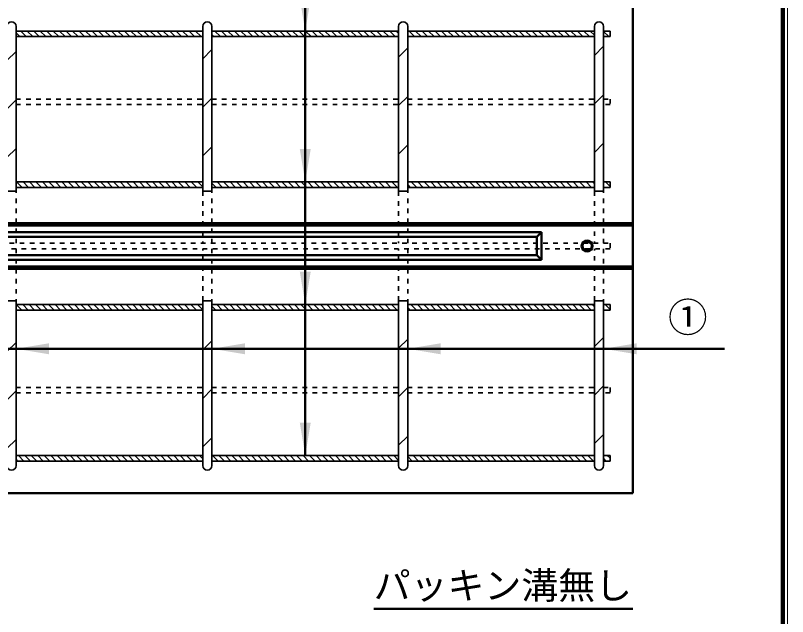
# Model space of a CAD drawing. Units: millimetres, scale not verified. Extents: x 100 to 4105, y 100 to 2870.
# Drawn here: x 3261 to 4105, y 1874 to 2531 of the extents above; entities that cross this region are included whole.
import ezdxf
from ezdxf.enums import TextEntityAlignment as Align

# ---------------------------------------------------------------- set-up
doc = ezdxf.new("R2010")
doc.units = ezdxf.units.MM
doc.header["$LTSCALE"] = 5
doc.linetypes.add('USER1', pattern=[2.2, 1, -1.2])
doc.layers.add('V-nasSTD', color=7, linetype='Continuous', lineweight=35)
doc.styles.add('ＭＳ ゴシック', font='')
doc.styles.get('ＭＳ ゴシック').set_extended_font_data('MS Gothic')

msp = doc.modelspace()

# ---------------------------------------------------------------- hatches: boundary and pattern name
at = {"layer": 'V-nasSTD'}
for points in [[(3584, 2549.887), (3578, 2513.887), (3572, 2549.887)], [(3584, 2384.887), (3578, 2348.887), (3572, 2384.887)], [(3584, 2250.887), (3578, 2214.887), (3572, 2250.887)], [(3298, 2172.565), (3262, 2166.565), (3298, 2160.565)], [(3512, 2172.565), (3476, 2166.565), (3512, 2160.565)], [(3726, 2172.565), (3690, 2166.565), (3726, 2160.565)], [(3940, 2172.565), (3904, 2166.565), (3940, 2160.565)], [(3584, 2085.887), (3578, 2049.887), (3572, 2085.887)]]:
    msp.add_hatch(color=256, dxfattribs=at).paths.add_polyline_path(points)

# ---------------------------------------------------------------- linework, layer by layer
at = {"layer": 'V-nasSTD', "lineweight": 100}
msp.add_line((4100, 105), (4100, 2865), dxfattribs=at)
at = {"layer": 'V-nasSTD', "lineweight": 50}
for p, q in [((3578, 2587.887), (3578, 2049.887)), ((3936, 2008.887), (3936, 2548.887)), ((3936, 2303.887), (1936, 2303.887)), ((3936, 2301.387), (1936, 2301.387)), ((3836, 2293.887), (3036, 2293.887)), ((3831, 2288.887), (3041, 2288.887)), ((3831, 2288.887), (3836, 2293.887)), ((3831, 2288.887), (3831, 2268.887)), ((3836, 2293.887), (3836, 2263.887)), ((3836, 2263.887), (3036, 2263.887)), ((3831, 2268.887), (3041, 2268.887)), ((3831, 2268.887), (3836, 2263.887)), ((3936, 2256.387), (1936, 2256.387)), ((3936, 2253.887), (1936, 2253.887)), ((2936, 2166.565), (4036, 2166.565)), ((1936, 2008.887), (3936, 2008.887)), ((3652.792, 1882.327), (3936, 1882.327))]:
    msp.add_line(p, q, dxfattribs=at)
at = {"layer": 'V-nasSTD'}
for p, q in [((3262, 2518.887), (3262, 2338.887)), ((3466, 2518.887), (3466, 2338.887)), ((3476, 2518.887), (3476, 2338.887)), ((3680, 2518.887), (3680, 2338.887)), ((3690, 2518.887), (3690, 2338.887)), ((3894, 2518.887), (3894, 2338.887)), ((3904, 2518.887), (3904, 2338.887)), ((3262, 2513.887), (3466, 2513.887)), ((3262, 2512.042), (3266.155, 2507.887)), ((3262, 2507.887), (3466, 2507.887)), ((3267.226, 2513.887), (3273.226, 2507.887)), ((3274.298, 2513.887), (3280.298, 2507.887)), ((3281.369, 2513.887), (3287.369, 2507.887)), ((3288.44, 2513.887), (3294.44, 2507.887)), ((3295.511, 2513.887), (3301.511, 2507.887)), ((3302.582, 2513.887), (3308.582, 2507.887)), ((3309.653, 2513.887), (3315.653, 2507.887)), ((3316.724, 2513.887), (3322.724, 2507.887)), ((3323.795, 2513.887), (3329.795, 2507.887)), ((3330.866, 2513.887), (3336.866, 2507.887)), ((3337.937, 2513.887), (3343.937, 2507.887)), ((3345.008, 2513.887), (3351.008, 2507.887)), ((3352.079, 2513.887), (3358.079, 2507.887)), ((3359.15, 2513.887), (3365.15, 2507.887)), ((3366.221, 2513.887), (3372.221, 2507.887)), ((3373.292, 2513.887), (3379.292, 2507.887)), ((3380.364, 2513.887), (3386.364, 2507.887)), ((3387.435, 2513.887), (3393.435, 2507.887)), ((3394.506, 2513.887), (3400.506, 2507.887)), ((3401.577, 2513.887), (3407.577, 2507.887)), ((3408.648, 2513.887), (3414.648, 2507.887)), ((3415.719, 2513.887), (3421.719, 2507.887)), ((3422.79, 2513.887), (3428.79, 2507.887)), ((3429.861, 2513.887), (3435.861, 2507.887)), ((3436.932, 2513.887), (3442.932, 2507.887)), ((3444.003, 2513.887), (3450.003, 2507.887)), ((3451.074, 2513.887), (3457.074, 2507.887)), ((3458.145, 2513.887), (3464.145, 2507.887)), ((3465.216, 2513.887), (3466, 2513.103)), ((3476, 2513.887), (3680, 2513.887)), ((3476, 2510.174), (3478.287, 2507.887)), ((3476, 2507.887), (3680, 2507.887)), ((3479.358, 2513.887), (3485.358, 2507.887)), ((3486.43, 2513.887), (3492.43, 2507.887)), ((3493.501, 2513.887), (3499.501, 2507.887)), ((3500.572, 2513.887), (3506.572, 2507.887)), ((3507.643, 2513.887), (3513.643, 2507.887)), ((3514.714, 2513.887), (3520.714, 2507.887)), ((3521.785, 2513.887), (3527.785, 2507.887)), ((3528.856, 2513.887), (3534.856, 2507.887)), ((3535.927, 2513.887), (3541.927, 2507.887)), ((3542.998, 2513.887), (3548.998, 2507.887)), ((3550.069, 2513.887), (3556.069, 2507.887)), ((3557.14, 2513.887), (3563.14, 2507.887)), ((3564.211, 2513.887), (3570.211, 2507.887)), ((3571.282, 2513.887), (3577.282, 2507.887)), ((3578.353, 2513.887), (3584.353, 2507.887)), ((3585.424, 2513.887), (3591.424, 2507.887)), ((3592.496, 2513.887), (3598.496, 2507.887)), ((3599.567, 2513.887), (3605.567, 2507.887)), ((3606.638, 2513.887), (3612.638, 2507.887)), ((3613.709, 2513.887), (3619.709, 2507.887)), ((3620.78, 2513.887), (3626.78, 2507.887)), ((3627.851, 2513.887), (3633.851, 2507.887)), ((3634.922, 2513.887), (3640.922, 2507.887)), ((3641.993, 2513.887), (3647.993, 2507.887)), ((3649.064, 2513.887), (3655.064, 2507.887)), ((3656.135, 2513.887), (3662.135, 2507.887)), ((3663.206, 2513.887), (3669.206, 2507.887)), ((3670.277, 2513.887), (3676.277, 2507.887)), ((3677.348, 2513.887), (3680, 2511.235)), ((3690, 2513.887), (3894, 2513.887)), ((3690, 2508.306), (3690.419, 2507.887)), ((3690, 2507.887), (3894, 2507.887)), ((3691.491, 2513.887), (3697.491, 2507.887)), ((3698.562, 2513.887), (3704.562, 2507.887)), ((3705.633, 2513.887), (3711.633, 2507.887)), ((3712.704, 2513.887), (3718.704, 2507.887)), ((3719.775, 2513.887), (3725.775, 2507.887)), ((3726.846, 2513.887), (3732.846, 2507.887)), ((3733.917, 2513.887), (3739.917, 2507.887)), ((3740.988, 2513.887), (3746.988, 2507.887)), ((3748.059, 2513.887), (3754.059, 2507.887)), ((3755.13, 2513.887), (3761.13, 2507.887)), ((3762.201, 2513.887), (3768.201, 2507.887)), ((3769.272, 2513.887), (3775.272, 2507.887)), ((3776.343, 2513.887), (3782.343, 2507.887)), ((3783.414, 2513.887), (3789.414, 2507.887)), ((3790.485, 2513.887), (3796.485, 2507.887)), ((3797.557, 2513.887), (3803.557, 2507.887)), ((3804.628, 2513.887), (3810.628, 2507.887)), ((3811.699, 2513.887), (3817.699, 2507.887)), ((3818.77, 2513.887), (3824.77, 2507.887)), ((3825.841, 2513.887), (3831.841, 2507.887)), ((3832.912, 2513.887), (3838.912, 2507.887)), ((3839.983, 2513.887), (3845.983, 2507.887)), ((3847.054, 2513.887), (3853.054, 2507.887)), ((3854.125, 2513.887), (3860.125, 2507.887)), ((3861.196, 2513.887), (3867.196, 2507.887)), ((3868.267, 2513.887), (3874.267, 2507.887)), ((3875.338, 2513.887), (3881.338, 2507.887)), ((3882.409, 2513.887), (3888.409, 2507.887)), ((3889.48, 2513.887), (3894, 2509.367)), ((3904, 2513.887), (3911, 2513.887)), ((3904, 2513.509), (3909.623, 2507.887)), ((3911, 2507.887), (3904, 2507.887)), ((3910.694, 2513.887), (3911, 2513.58)), ((3911, 2513.887), (3911, 2507.887)), ((3252, 2481.639), (3262, 2491.639)), ((3466, 2483.507), (3476, 2493.507)), ((3680, 2485.375), (3690, 2495.375)), ((3894, 2487.243), (3904, 2497.243)), ((3252, 2428.606), (3262, 2438.606)), ((3466, 2430.474), (3476, 2440.474)), ((3680, 2432.342), (3690, 2442.342)), ((3894, 2434.21), (3904, 2444.21)), ((3680, 2379.309), (3690, 2389.309)), ((3894, 2381.177), (3904, 2391.177)), ((3252, 2375.573), (3262, 2385.573)), ((3466, 2377.441), (3476, 2387.441)), ((3262, 2348.887), (3466, 2348.887)), ((3262.521, 2348.887), (3268.521, 2342.887)), ((3269.592, 2348.887), (3275.592, 2342.887)), ((3276.663, 2348.887), (3282.663, 2342.887)), ((3283.734, 2348.887), (3289.734, 2342.887)), ((3290.805, 2348.887), (3296.805, 2342.887)), ((3297.876, 2348.887), (3303.876, 2342.887)), ((3304.947, 2348.887), (3310.947, 2342.887)), ((3312.018, 2348.887), (3318.018, 2342.887)), ((3319.089, 2348.887), (3325.089, 2342.887)), ((3326.16, 2348.887), (3332.16, 2342.887)), ((3333.231, 2348.887), (3339.231, 2342.887)), ((3340.303, 2348.887), (3346.303, 2342.887)), ((3347.374, 2348.887), (3353.374, 2342.887)), ((3354.445, 2348.887), (3360.445, 2342.887)), ((3361.516, 2348.887), (3367.516, 2342.887)), ((3368.587, 2348.887), (3374.587, 2342.887)), ((3375.658, 2348.887), (3381.658, 2342.887)), ((3382.729, 2348.887), (3388.729, 2342.887)), ((3389.8, 2348.887), (3395.8, 2342.887)), ((3396.871, 2348.887), (3402.871, 2342.887)), ((3403.942, 2348.887), (3409.942, 2342.887)), ((3411.013, 2348.887), (3417.013, 2342.887)), ((3418.084, 2348.887), (3424.084, 2342.887)), ((3425.155, 2348.887), (3431.155, 2342.887)), ((3432.226, 2348.887), (3438.226, 2342.887)), ((3439.298, 2348.887), (3445.298, 2342.887)), ((3446.369, 2348.887), (3452.369, 2342.887)), ((3453.44, 2348.887), (3459.44, 2342.887)), ((3460.511, 2348.887), (3466, 2343.397)), ((3476, 2348.887), (3680, 2348.887)), ((3476, 2347.54), (3480.653, 2342.887)), ((3481.724, 2348.887), (3487.724, 2342.887)), ((3488.795, 2348.887), (3494.795, 2342.887)), ((3495.866, 2348.887), (3501.866, 2342.887)), ((3502.937, 2348.887), (3508.937, 2342.887)), ((3510.008, 2348.887), (3516.008, 2342.887)), ((3517.079, 2348.887), (3523.079, 2342.887)), ((3524.15, 2348.887), (3530.15, 2342.887)), ((3531.221, 2348.887), (3537.221, 2342.887)), ((3538.292, 2348.887), (3544.292, 2342.887)), ((3545.364, 2348.887), (3551.364, 2342.887)), ((3552.435, 2348.887), (3558.435, 2342.887)), ((3559.506, 2348.887), (3565.506, 2342.887)), ((3566.577, 2348.887), (3572.577, 2342.887)), ((3573.648, 2348.887), (3579.648, 2342.887)), ((3580.719, 2348.887), (3586.719, 2342.887)), ((3587.79, 2348.887), (3593.79, 2342.887)), ((3594.861, 2348.887), (3600.861, 2342.887)), ((3601.932, 2348.887), (3607.932, 2342.887)), ((3609.003, 2348.887), (3615.003, 2342.887)), ((3616.074, 2348.887), (3622.074, 2342.887)), ((3623.145, 2348.887), (3629.145, 2342.887)), ((3630.216, 2348.887), (3636.216, 2342.887)), ((3637.287, 2348.887), (3643.287, 2342.887)), ((3644.358, 2348.887), (3650.358, 2342.887)), ((3651.43, 2348.887), (3657.43, 2342.887)), ((3658.501, 2348.887), (3664.501, 2342.887)), ((3665.572, 2348.887), (3671.572, 2342.887)), ((3672.643, 2348.887), (3678.643, 2342.887)), ((3679.714, 2348.887), (3680, 2348.601)), ((3690, 2348.887), (3894, 2348.887)), ((3690, 2345.672), (3692.785, 2342.887)), ((3693.856, 2348.887), (3699.856, 2342.887)), ((3700.927, 2348.887), (3706.927, 2342.887)), ((3707.998, 2348.887), (3713.998, 2342.887)), ((3715.069, 2348.887), (3721.069, 2342.887)), ((3722.14, 2348.887), (3728.14, 2342.887)), ((3729.211, 2348.887), (3735.211, 2342.887)), ((3736.282, 2348.887), (3742.282, 2342.887)), ((3743.353, 2348.887), (3749.353, 2342.887)), ((3750.424, 2348.887), (3756.424, 2342.887)), ((3757.496, 2348.887), (3763.496, 2342.887)), ((3764.567, 2348.887), (3770.567, 2342.887)), ((3771.638, 2348.887), (3777.638, 2342.887)), ((3778.709, 2348.887), (3784.709, 2342.887)), ((3785.78, 2348.887), (3791.78, 2342.887)), ((3792.851, 2348.887), (3798.851, 2342.887)), ((3799.922, 2348.887), (3805.922, 2342.887)), ((3806.993, 2348.887), (3812.993, 2342.887)), ((3814.064, 2348.887), (3820.064, 2342.887)), ((3821.135, 2348.887), (3827.135, 2342.887)), ((3828.206, 2348.887), (3834.206, 2342.887)), ((3835.277, 2348.887), (3841.277, 2342.887)), ((3842.348, 2348.887), (3848.348, 2342.887)), ((3849.419, 2348.887), (3855.419, 2342.887)), ((3856.491, 2348.887), (3862.491, 2342.887)), ((3863.562, 2348.887), (3869.562, 2342.887)), ((3870.633, 2348.887), (3876.633, 2342.887)), ((3877.704, 2348.887), (3883.704, 2342.887)), ((3884.775, 2348.887), (3890.775, 2342.887)), ((3891.846, 2348.887), (3894, 2346.733)), ((3904, 2348.887), (3911, 2348.887)), ((3905.988, 2348.887), (3911, 2343.875)), ((3911, 2348.887), (3911, 2342.887)), ((3252, 2338.887), (3262, 2338.887)), ((3262, 2342.887), (3466, 2342.887)), ((3466, 2338.887), (3476, 2338.887)), ((3476, 2342.887), (3680, 2342.887)), ((3680, 2338.887), (3690, 2338.887)), ((3690, 2342.887), (3894, 2342.887)), ((3894, 2338.887), (3904, 2338.887)), ((3904, 2343.804), (3904.917, 2342.887)), ((3911, 2342.887), (3904, 2342.887)), ((3252, 2218.887), (3262, 2218.887)), ((3262, 2218.887), (3262, 2038.887)), ((3466, 2218.887), (3466, 2038.887)), ((3466, 2218.887), (3476, 2218.887)), ((3466, 2218.342), (3466.544, 2218.887)), ((3476, 2218.887), (3476, 2038.887)), ((3680, 2218.887), (3680, 2038.887)), ((3680, 2218.887), (3690, 2218.887)), ((3690, 2218.887), (3690, 2038.887)), ((3894, 2218.887), (3894, 2038.887)), ((3894, 2218.887), (3904, 2218.887)), ((3904, 2218.887), (3904, 2038.887)), ((3262, 2214.887), (3466, 2214.887)), ((3262.171, 2214.887), (3268.171, 2208.887)), ((3269.242, 2214.887), (3275.242, 2208.887)), ((3276.313, 2214.887), (3282.313, 2208.887)), ((3283.384, 2214.887), (3289.384, 2208.887)), ((3290.455, 2214.887), (3296.455, 2208.887)), ((3297.526, 2214.887), (3303.526, 2208.887)), ((3304.597, 2214.887), (3310.597, 2208.887)), ((3311.668, 2214.887), (3317.668, 2208.887)), ((3318.739, 2214.887), (3324.739, 2208.887)), ((3325.81, 2214.887), (3331.81, 2208.887)), ((3332.881, 2214.887), (3338.881, 2208.887)), ((3339.952, 2214.887), (3345.952, 2208.887)), ((3347.023, 2214.887), (3353.023, 2208.887)), ((3354.094, 2214.887), (3360.094, 2208.887)), ((3361.165, 2214.887), (3367.165, 2208.887)), ((3368.237, 2214.887), (3374.237, 2208.887)), ((3375.308, 2214.887), (3381.308, 2208.887)), ((3382.379, 2214.887), (3388.379, 2208.887)), ((3389.45, 2214.887), (3395.45, 2208.887)), ((3396.521, 2214.887), (3402.521, 2208.887)), ((3403.592, 2214.887), (3409.592, 2208.887)), ((3410.663, 2214.887), (3416.663, 2208.887)), ((3417.734, 2214.887), (3423.734, 2208.887)), ((3424.805, 2214.887), (3430.805, 2208.887)), ((3431.876, 2214.887), (3437.876, 2208.887)), ((3438.947, 2214.887), (3444.947, 2208.887)), ((3446.018, 2214.887), (3452.018, 2208.887)), ((3453.089, 2214.887), (3459.089, 2208.887)), ((3460.16, 2214.887), (3466, 2209.047)), ((3476, 2214.887), (3680, 2214.887)), ((3476, 2213.189), (3480.303, 2208.887)), ((3481.374, 2214.887), (3487.374, 2208.887)), ((3488.445, 2214.887), (3494.445, 2208.887)), ((3495.516, 2214.887), (3501.516, 2208.887)), ((3502.587, 2214.887), (3508.587, 2208.887)), ((3509.658, 2214.887), (3515.658, 2208.887)), ((3516.729, 2214.887), (3522.729, 2208.887)), ((3523.8, 2214.887), (3529.8, 2208.887)), ((3530.871, 2214.887), (3536.871, 2208.887)), ((3537.942, 2214.887), (3543.942, 2208.887)), ((3545.013, 2214.887), (3551.013, 2208.887)), ((3552.084, 2214.887), (3558.084, 2208.887)), ((3559.155, 2214.887), (3565.155, 2208.887)), ((3566.226, 2214.887), (3572.226, 2208.887)), ((3573.298, 2214.887), (3579.298, 2208.887)), ((3580.369, 2214.887), (3586.369, 2208.887)), ((3587.44, 2214.887), (3593.44, 2208.887)), ((3594.511, 2214.887), (3600.511, 2208.887)), ((3601.582, 2214.887), (3607.582, 2208.887)), ((3608.653, 2214.887), (3614.653, 2208.887)), ((3615.724, 2214.887), (3621.724, 2208.887)), ((3622.795, 2214.887), (3628.795, 2208.887)), ((3629.866, 2214.887), (3635.866, 2208.887)), ((3636.937, 2214.887), (3642.937, 2208.887)), ((3644.008, 2214.887), (3650.008, 2208.887)), ((3651.079, 2214.887), (3657.079, 2208.887)), ((3658.15, 2214.887), (3664.15, 2208.887)), ((3665.221, 2214.887), (3671.221, 2208.887)), ((3672.292, 2214.887), (3678.292, 2208.887)), ((3679.364, 2214.887), (3680, 2214.25)), ((3690, 2214.887), (3894, 2214.887)), ((3690, 2211.321), (3692.435, 2208.887)), ((3693.506, 2214.887), (3699.506, 2208.887)), ((3700.577, 2214.887), (3706.577, 2208.887)), ((3707.648, 2214.887), (3713.648, 2208.887)), ((3714.719, 2214.887), (3720.719, 2208.887)), ((3721.79, 2214.887), (3727.79, 2208.887)), ((3728.861, 2214.887), (3734.861, 2208.887)), ((3735.932, 2214.887), (3741.932, 2208.887)), ((3743.003, 2214.887), (3749.003, 2208.887)), ((3750.074, 2214.887), (3756.074, 2208.887)), ((3757.145, 2214.887), (3763.145, 2208.887)), ((3764.216, 2214.887), (3770.216, 2208.887)), ((3771.287, 2214.887), (3777.287, 2208.887)), ((3778.358, 2214.887), (3784.358, 2208.887)), ((3785.43, 2214.887), (3791.43, 2208.887)), ((3792.501, 2214.887), (3798.501, 2208.887)), ((3799.572, 2214.887), (3805.572, 2208.887)), ((3806.643, 2214.887), (3812.643, 2208.887)), ((3813.714, 2214.887), (3819.714, 2208.887)), ((3820.785, 2214.887), (3826.785, 2208.887)), ((3827.856, 2214.887), (3833.856, 2208.887)), ((3834.927, 2214.887), (3840.927, 2208.887)), ((3841.998, 2214.887), (3847.998, 2208.887)), ((3849.069, 2214.887), (3855.069, 2208.887)), ((3856.14, 2214.887), (3862.14, 2208.887)), ((3863.211, 2214.887), (3869.211, 2208.887)), ((3870.282, 2214.887), (3876.282, 2208.887)), ((3877.353, 2214.887), (3883.353, 2208.887)), ((3884.424, 2214.887), (3890.424, 2208.887)), ((3891.496, 2214.887), (3894, 2212.382)), ((3904, 2214.887), (3911, 2214.887)), ((3905.638, 2214.887), (3911, 2209.524)), ((3911, 2214.887), (3911, 2208.887)), ((3262, 2208.887), (3466, 2208.887)), ((3476, 2208.887), (3680, 2208.887)), ((3690, 2208.887), (3894, 2208.887)), ((3904, 2209.453), (3904.567, 2208.887)), ((3911, 2208.887), (3904, 2208.887)), ((3680, 2167.177), (3690, 2177.177)), ((3894, 2169.045), (3904, 2179.045)), ((3252, 2163.441), (3262, 2173.441)), ((3466, 2165.309), (3476, 2175.309)), ((3252, 2110.408), (3262, 2120.408)), ((3466, 2112.276), (3476, 2122.276)), ((3680, 2114.144), (3690, 2124.144)), ((3894, 2116.012), (3904, 2126.012)), ((3252, 2057.375), (3262, 2067.375)), ((3466, 2059.243), (3476, 2069.243)), ((3680, 2061.111), (3690, 2071.111)), ((3894, 2062.979), (3904, 2072.979)), ((3262, 2049.887), (3466, 2049.887)), ((3262, 2045.352), (3263.465, 2043.887)), ((3262, 2043.887), (3466, 2043.887)), ((3264.536, 2049.887), (3270.536, 2043.887)), ((3271.607, 2049.887), (3277.607, 2043.887)), ((3278.678, 2049.887), (3284.678, 2043.887)), ((3285.749, 2049.887), (3291.749, 2043.887)), ((3292.82, 2049.887), (3298.82, 2043.887)), ((3299.891, 2049.887), (3305.891, 2043.887)), ((3306.962, 2049.887), (3312.962, 2043.887)), ((3314.033, 2049.887), (3320.033, 2043.887)), ((3321.105, 2049.887), (3327.105, 2043.887)), ((3328.176, 2049.887), (3334.176, 2043.887)), ((3335.247, 2049.887), (3341.247, 2043.887)), ((3342.318, 2049.887), (3348.318, 2043.887)), ((3349.389, 2049.887), (3355.389, 2043.887)), ((3356.46, 2049.887), (3362.46, 2043.887)), ((3363.531, 2049.887), (3369.531, 2043.887)), ((3370.602, 2049.887), (3376.602, 2043.887)), ((3377.673, 2049.887), (3383.673, 2043.887)), ((3384.744, 2049.887), (3390.744, 2043.887)), ((3391.815, 2049.887), (3397.815, 2043.887)), ((3398.886, 2049.887), (3404.886, 2043.887)), ((3405.957, 2049.887), (3411.957, 2043.887)), ((3413.028, 2049.887), (3419.028, 2043.887)), ((3420.099, 2049.887), (3426.099, 2043.887)), ((3427.171, 2049.887), (3433.171, 2043.887)), ((3434.242, 2049.887), (3440.242, 2043.887)), ((3441.313, 2049.887), (3447.313, 2043.887)), ((3448.384, 2049.887), (3454.384, 2043.887)), ((3455.455, 2049.887), (3461.455, 2043.887)), ((3462.526, 2049.887), (3466, 2046.413)), ((3476, 2049.887), (3680, 2049.887)), ((3476, 2043.887), (3680, 2043.887)), ((3476.668, 2049.887), (3482.668, 2043.887)), ((3483.739, 2049.887), (3489.739, 2043.887)), ((3490.81, 2049.887), (3496.81, 2043.887)), ((3497.881, 2049.887), (3503.881, 2043.887)), ((3504.952, 2049.887), (3510.952, 2043.887)), ((3512.023, 2049.887), (3518.023, 2043.887)), ((3519.094, 2049.887), (3525.094, 2043.887)), ((3526.165, 2049.887), (3532.165, 2043.887)), ((3533.237, 2049.887), (3539.237, 2043.887)), ((3540.308, 2049.887), (3546.308, 2043.887)), ((3547.379, 2049.887), (3553.379, 2043.887)), ((3554.45, 2049.887), (3560.45, 2043.887)), ((3561.521, 2049.887), (3567.521, 2043.887)), ((3568.592, 2049.887), (3574.592, 2043.887)), ((3575.663, 2049.887), (3581.663, 2043.887)), ((3582.734, 2049.887), (3588.734, 2043.887)), ((3589.805, 2049.887), (3595.805, 2043.887)), ((3596.876, 2049.887), (3602.876, 2043.887)), ((3603.947, 2049.887), (3609.947, 2043.887)), ((3611.018, 2049.887), (3617.018, 2043.887)), ((3618.089, 2049.887), (3624.089, 2043.887)), ((3625.16, 2049.887), (3631.16, 2043.887)), ((3632.231, 2049.887), (3638.231, 2043.887)), ((3639.303, 2049.887), (3645.303, 2043.887)), ((3646.374, 2049.887), (3652.374, 2043.887)), ((3653.445, 2049.887), (3659.445, 2043.887)), ((3660.516, 2049.887), (3666.516, 2043.887)), ((3667.587, 2049.887), (3673.587, 2043.887)), ((3674.658, 2049.887), (3680, 2044.545)), ((3690, 2049.887), (3894, 2049.887)), ((3690, 2048.687), (3694.8, 2043.887)), ((3690, 2043.887), (3894, 2043.887)), ((3695.871, 2049.887), (3701.871, 2043.887)), ((3702.942, 2049.887), (3708.942, 2043.887)), ((3710.013, 2049.887), (3716.013, 2043.887)), ((3717.084, 2049.887), (3723.084, 2043.887)), ((3724.155, 2049.887), (3730.155, 2043.887)), ((3731.226, 2049.887), (3737.226, 2043.887)), ((3738.298, 2049.887), (3744.298, 2043.887)), ((3745.369, 2049.887), (3751.369, 2043.887)), ((3752.44, 2049.887), (3758.44, 2043.887)), ((3759.511, 2049.887), (3765.511, 2043.887)), ((3766.582, 2049.887), (3772.582, 2043.887)), ((3773.653, 2049.887), (3779.653, 2043.887)), ((3780.724, 2049.887), (3786.724, 2043.887)), ((3787.795, 2049.887), (3793.795, 2043.887)), ((3794.866, 2049.887), (3800.866, 2043.887)), ((3801.937, 2049.887), (3807.937, 2043.887)), ((3809.008, 2049.887), (3815.008, 2043.887)), ((3816.079, 2049.887), (3822.079, 2043.887)), ((3823.15, 2049.887), (3829.15, 2043.887)), ((3830.221, 2049.887), (3836.221, 2043.887)), ((3837.292, 2049.887), (3843.292, 2043.887)), ((3844.364, 2049.887), (3850.364, 2043.887)), ((3851.435, 2049.887), (3857.435, 2043.887)), ((3858.506, 2049.887), (3864.506, 2043.887)), ((3865.577, 2049.887), (3871.577, 2043.887)), ((3872.648, 2049.887), (3878.648, 2043.887)), ((3879.719, 2049.887), (3885.719, 2043.887)), ((3886.79, 2049.887), (3892.79, 2043.887)), ((3904, 2049.887), (3911, 2049.887)), ((3904, 2046.819), (3906.932, 2043.887)), ((3911, 2043.887), (3904, 2043.887)), ((3908.003, 2049.887), (3911, 2046.89)), ((3911, 2049.887), (3911, 2043.887))]:
    msp.add_line(p, q, dxfattribs=at)
at = {"layer": 'V-nasSTD', "linetype": 'USER1'}
for p, q in [((3262, 2439.529), (3466, 2439.529)), ((3476, 2439.529), (3680, 2439.529)), ((3690, 2439.529), (3894, 2439.529)), ((3904, 2439.529), (3911, 2439.529)), ((3911, 2439.529), (3911, 2433.529)), ((3262, 2433.529), (3466, 2433.529)), ((3476, 2433.529), (3680, 2433.529)), ((3690, 2433.529), (3894, 2433.529)), ((3911, 2433.529), (3904, 2433.529)), ((3262, 2281.887), (3262, 2338.887)), ((3466, 2338.887), (3466, 2281.887)), ((3476, 2281.887), (3476, 2338.887)), ((3680, 2338.887), (3680, 2281.887)), ((3690, 2281.887), (3690, 2338.887)), ((3894, 2338.887), (3894, 2281.887)), ((3904, 2281.887), (3904, 2338.887)), ((2936, 2281.887), (3911, 2281.887)), ((3911, 2281.887), (3911, 2275.887)), ((3911, 2275.887), (2936, 2275.887)), ((3262, 2275.887), (3262, 2218.887)), ((3466, 2218.887), (3466, 2275.887)), ((3476, 2275.887), (3476, 2218.887)), ((3680, 2218.887), (3680, 2275.887)), ((3690, 2275.887), (3690, 2218.887)), ((3894, 2218.887), (3894, 2275.887)), ((3904, 2275.887), (3904, 2218.887)), ((3262, 2124.244), (3466, 2124.244)), ((3262, 2118.244), (3466, 2118.244)), ((3476, 2124.244), (3680, 2124.244)), ((3476, 2118.244), (3680, 2118.244)), ((3690, 2124.244), (3894, 2124.244)), ((3690, 2118.244), (3894, 2118.244)), ((3904, 2124.244), (3911, 2124.244)), ((3911, 2118.244), (3904, 2118.244)), ((3911, 2124.244), (3911, 2118.244))]:
    msp.add_line(p, q, dxfattribs=at)
at = {"layer": 'V-nasSTD', "lineweight": 13}
msp.add_lwpolyline([(100, 100), (100, 2870), (4105, 2870), (4105, 100)], close=True, dxfattribs=at)
at = {"layer": 'V-nasSTD', "lineweight": 50}
for radius in [6, 5]:
    msp.add_circle((3886, 2278.887), radius, dxfattribs=at)
at = {"layer": 'V-nasSTD'}
for centre, start, end in [((3257, 2518.887), 0, 180), ((3471, 2518.887), 0, 180), ((3685, 2518.887), 0, 180), ((3899, 2518.887), 0, 180), ((3257, 2038.887), 180, 0), ((3471, 2038.887), 180, 0), ((3685, 2038.887), 180, 0), ((3685, 2038.887), 270, 0), ((3899, 2038.887), 180, 0), ((3899, 2038.887), 180, 270)]:
    msp.add_arc(centre, 5, start, end, dxfattribs=at)

# ---------------------------------------------------------------- texts
at = {"layer": 'V-nasSTD', "style": 'ＭＳ ゴシック'}
for s, height, p in [('①', 31.67, (3974.4, 2216.765)), ('パッキン溝無し', 29.56, (3652.792, 1922.647))]:
    msp.add_text(s, height=height, dxfattribs=at).set_placement(p, align=Align.TOP_LEFT)

doc.saveas('drawing.dxf')
